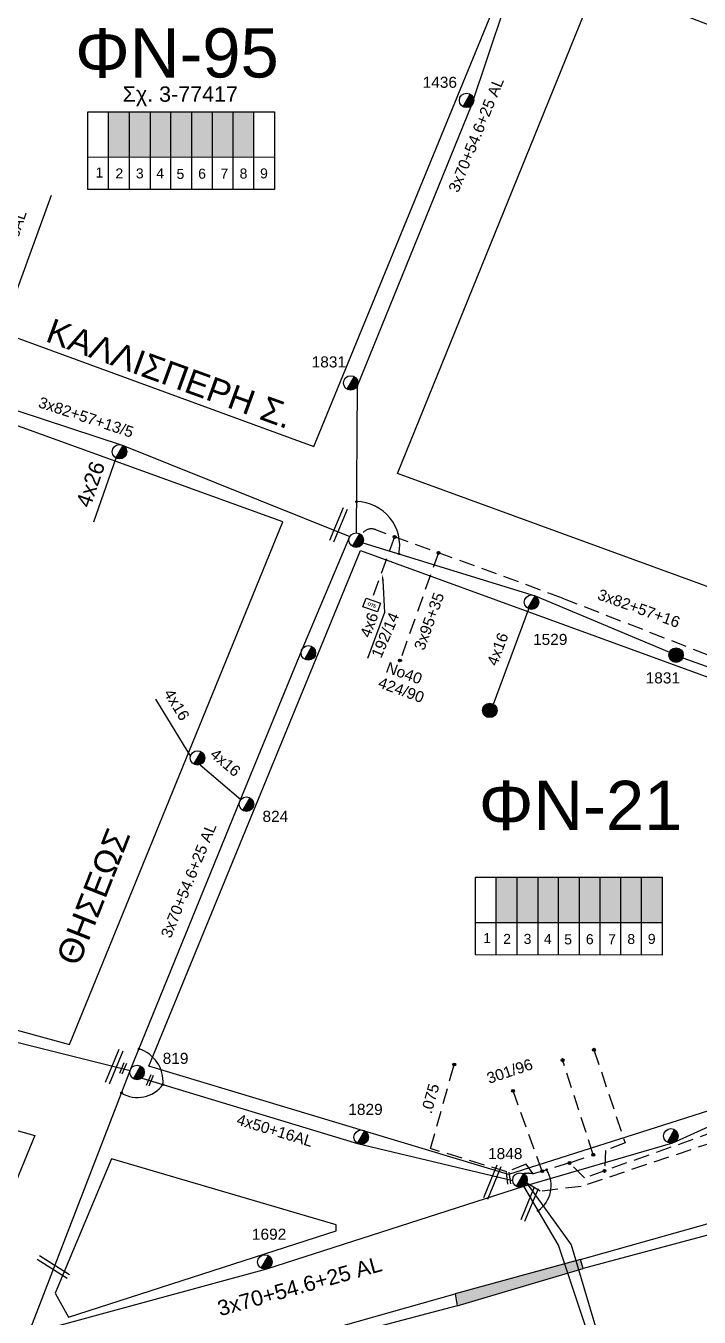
# Model space of a CAD drawing. Header units: millimetres. Extents: x 1421 to 7149, y 887 to 1917.
# Drawn here: x 5690.5 to 5800, y 1039.9 to 1250 of the extents above; entities that cross this region are included whole.
import ezdxf
from ezdxf import colors
from ezdxf.entities.mleader import LeaderData, LeaderLine
from ezdxf.enums import TextEntityAlignment as Align
from ezdxf.math import Vec2, Vec3

# ---------------------------------------------------------------- set-up
doc = ezdxf.new("R2010")
doc.units = ezdxf.units.MM
doc.linetypes.add('DASHED', pattern=[19.05, 12.7, -6.35])
for name, color, linetype in [('3x82+57', 7, 'DASHED'), ('3x82+57+13_5', 7, 'Continuous'), ('3x82+57+16', 7, 'Continuous'), ('4x26', 7, 'SYN_LINE'), ('Pillar', 7, 'Continuous'), ('Pillar OTE', 7, 'Continuous'), ('TRAIN', 7, 'Continuous'), ('Άγνωστα', 7, 'Continuous'), ('Γυμνά εναέρια ΧΤ και ΦΟΠ (3Φ)   4x50+16AL', 7, 'Continuous'), ('Εναέρια παροχή ΧΤ 4x16', 7, 'SYN_LINE'), ('Καλωδια Χ.Τ 3x95+35', 7, 'DASHED'), ('Καλώδια ΧΤ   3x150+50CU', 7, 'DASHED'), ('Καλώδια ΧΤ   3x150AL+50CU', 7, 'DASHED'), ('Μηχανική τομή', 7, 'Continuous'), ('Στύλος Ξύλινος', 7, 'Continuous'), ('Στύλος Ξύλινος @ 1', 7, 'Continuous'), ('Στύλος ΦΜ', 7, 'Continuous'), ('Στύλος ΦΜ @ 1', 7, 'Continuous'), ('Συνδέσεις', 7, 'Continuous'), ('Συνεστραμμένα ΧΤ   3x70+54.6+25 AL', 7, 'SYN_LINE'), ('Συνεστραμμένα ΧΤ   4x120+25 AL', 7, 'SYN_LINE'), ('Τομή', 7, 'Continuous'), ('Υπόβαθρο ΔΕΗ', 7, 'Continuous'), ('Υπόγεια Καλώδια Δικτύου ΧΤ   .075', 7, 'DASHED'), ('Υπόγεια καλώδια Παροχών ΧΤ   4x6', 7, 'DASHED')]:
    doc.layers.add(name, color=color, linetype=linetype)
doc.styles.add('arial', font='arial.ttf')
doc.styles.get("Standard").update_dxf_attribs({"font": 'arial.ttf'})
doc.linetypes.add('SYN_LINE', pattern='A,0.5,-0.0001,["/\\/\\/\\/",Standard,S=0.1,R=0,X=0,Y=-0.05],-0.25', length=0.7501)

# ---------------------------------------------------------------- blocks, each defined once
blk = doc.blocks.new('ΥΠΑΡΧΩΝ ΤΣΙΜΕΝΤΕΝΙΟΣ ΣΤΥΛΟΣ')
at = {"layer": 'Στύλος ΦΜ'}
blk.add_hatch(color=256, dxfattribs=at).paths.add_polyline_path([(-1.29, -2.28, 0.574793), (2.62, 0, 0.268822), (1.3, 2.27)])
blk.add_line((-1.29, -2.28), (1.3, 2.27), dxfattribs=at)
blk.add_circle((0, 0), 2.62, dxfattribs=at)
at = {"layer": 'Στύλος ΦΜ', "flags": 4}
for tag, p in [('ΑΡΙΘΜΟΣ', (-4.68, 8.05)), ('ΤΥΠΟΣ', (-4.91, 3.03))]:
    blk.add_attdef(tag, p, '', height=4, dxfattribs=at)
blk = doc.blocks.new('ΥΠΑΡΧΩΝ ΞΥΛΙΝΟΣ ΣΤΥΛΟΣ')
at = {"layer": 'Στύλος Ξύλινος'}
h = blk.add_hatch(color=256, dxfattribs=at)
h.paths.add_polyline_path([(-2.62, 0, 0.270008), (-1.29, -2.28), (1.3, 2.27, 0.576266)])
h.paths.add_polyline_path([(-1.29, -2.28, 0.574793), (2.62, 0, 0.268822), (1.3, 2.27)])
blk.add_line((-1.29, -2.28), (1.3, 2.27), dxfattribs=at)
blk.add_circle((0, 0), 2.62, dxfattribs=at)
at = {"layer": 'Στύλος Ξύλινος', "flags": 4}
for tag, p in [('ΑΡΙΘΜΟΣ', (-4.91, 8.6)), ('ΤΥΠΟΣ', (-4.85, 3.39))]:
    blk.add_attdef(tag, p, '', height=4, dxfattribs=at)
blk = doc.blocks.new('ΜΗΧΑΝΙΚΗ ΤΟΜΗ')
at = {"layer": 'Μηχανική τομή', "ltscale": 40}
for p, q in [((-3.67, 1.17), (3.91, 1.17)), ((3.91, -0.38), (-3.67, -0.38))]:
    blk.add_line(p, q, dxfattribs=at)
blk = doc.blocks.new('_ΣΥΝΔΕΣΗ')
at = {"layer": 'Συνδέσεις', "linetype": 'SYN_LINE', "ltscale": 40}
blk.add_hatch(color=256, dxfattribs=at).paths.add_polyline_path([(0.5, -0.01, 1), (-0.5, -0.01, 1)])
at = {"layer": 'Συνδέσεις'}
blk.add_circle((0, -0.01), 0.5, dxfattribs=at)
blk = doc.blocks.new('ΤΟΜΗ')
at = {"layer": 'Τομή', "ltscale": 40}
for p, q in [((10.95, 0.22), (-12.13, 0.22)), ((10.95, -2.57), (-12.13, -2.57))]:
    blk.add_line(p, q, dxfattribs=at)
blk = doc.blocks.new('PILLAR ΟΤΕ')
at = {"layer": 'Pillar OTE', "ltscale": 40}
blk.add_lwpolyline([(-3.31, 2.02), (3.39, 2.02), (3.39, -1.99), (-3.31, -1.99)], close=True, dxfattribs=at)
at = {"layer": 'Pillar OTE', "insert": (-1.81, 0.71), "char_height": 1.3575, "width": 109.961, "attachment_point": 1}
blk.add_mtext('{\\fArial|b1|i0|c161|p34;OTE}', dxfattribs=at)

msp = doc.modelspace()

# ---------------------------------------------------------------- hatches: boundary and pattern name
at = {"layer": 'Pillar', "linetype": 'DASHED', "lineweight": -3, "ltscale": 0.2}
h = msp.add_hatch(color=6, dxfattribs=at)
h.dxf.hatch_style = 1
h.paths.add_polyline_path([(5703.93, 1228.68), (5707.33, 1228.68), (5707.33, 1236.06), (5703.93, 1236.06)])
h = msp.add_hatch(color=151, dxfattribs=at)
h.dxf.hatch_style = 1
h.paths.add_polyline_path([(5707.41, 1228.69), (5710.8, 1228.68), (5710.8, 1236.06), (5707.41, 1236.06)])
h = msp.add_hatch(color=1, dxfattribs=at)
h.dxf.hatch_style = 1
h.paths.add_polyline_path([(5710.81, 1228.61), (5714.11, 1228.6), (5714.11, 1235.97), (5710.81, 1235.97)])
h = msp.add_hatch(color=50, dxfattribs=at)
h.dxf.hatch_style = 1
h.paths.add_polyline_path([(5717.5, 1236.04), (5714.11, 1236.04), (5714.11, 1228.67), (5717.5, 1228.66)])
h = msp.add_hatch(color=85, dxfattribs=at)
h.dxf.hatch_style = 1
h.paths.add_polyline_path([(5721.02, 1236), (5717.58, 1236), (5717.58, 1228.63), (5721.02, 1228.63)])
h = msp.add_hatch(color=5, dxfattribs=at)
h.dxf.hatch_style = 1
h.paths.add_polyline_path([(5724.29, 1236.03), (5720.91, 1236.03), (5720.91, 1228.66), (5724.29, 1228.65)])
at = {"layer": 'Pillar', "lineweight": -3, "ltscale": 0.1}
for color, points in [(27, [(5724.23, 1228.68), (5727.62, 1228.67), (5727.62, 1236.05), (5724.23, 1236.05)]), (30, [(5787.3, 1104.09), (5790.69, 1104.08), (5790.69, 1111.46), (5787.3, 1111.46)])]:
    msp.add_hatch(color=color, dxfattribs=at).paths.add_polyline_path(points)
at = {"layer": 'Pillar', "linetype": 'DASHED', "lineweight": -3, "ltscale": 0.2}
h = msp.add_hatch(color=85, dxfattribs=at)
h.dxf.hatch_style = 1
h.paths.add_polyline_path([(5767, 1104.09), (5770.39, 1104.09), (5770.39, 1111.47), (5767, 1111.47)])
h = msp.add_hatch(color=5, dxfattribs=at)
h.dxf.hatch_style = 1
h.paths.add_polyline_path([(5770.48, 1104.1), (5773.86, 1104.09), (5773.86, 1111.47), (5770.48, 1111.47)])
h = msp.add_hatch(color=6, dxfattribs=at)
h.dxf.hatch_style = 1
h.paths.add_polyline_path([(5773.88, 1104.02), (5777.18, 1104.01), (5777.18, 1111.38), (5773.88, 1111.38)])
h = msp.add_hatch(color=27, dxfattribs=at)
h.dxf.hatch_style = 1
h.paths.add_polyline_path([(5780.57, 1111.44), (5777.18, 1111.45), (5777.18, 1104.08), (5780.57, 1104.07)])
h = msp.add_hatch(color=151, dxfattribs=at)
h.dxf.hatch_style = 1
h.paths.add_polyline_path([(5784.08, 1111.41), (5780.64, 1111.41), (5780.64, 1104.04), (5784.08, 1104.04)])
h = msp.add_hatch(color=62, dxfattribs=at)
h.dxf.hatch_style = 1
h.paths.add_polyline_path([(5787.36, 1111.44), (5783.97, 1111.44), (5783.97, 1104.07), (5787.36, 1104.06)])
h = msp.add_hatch(color=50, dxfattribs=at)
h.dxf.hatch_style = 1
h.paths.add_polyline_path([(5794.04, 1111.45), (5790.65, 1111.45), (5790.65, 1104.07), (5794.04, 1104.07)])
at = {"layer": 'TRAIN', "lineweight": -3, "ltscale": 0.2, "true_color": 0x000000}
h = msp.add_hatch(color=18, dxfattribs=at)
h.paths.add_polyline_path([(5307.8, 916.69), (5307.42, 918.5), (5291.25, 913.97), (5291.64, 912.39)])
h.paths.add_polyline_path([(5346.98, 927.34), (5346.42, 929.06), (5327.1, 923.73), (5327.5, 922.11)])
h.paths.add_polyline_path([(5391.16, 939.49), (5390.8, 941.26), (5371.15, 935.67), (5371.54, 934.13)])
h.paths.add_polyline_path([(5434.79, 951.66), (5434.38, 953.09), (5414.01, 947.46), (5414.41, 946.17)])
h.paths.add_polyline_path([(5477.96, 963.3), (5477.54, 964.78), (5458.29, 959.48), (5458.63, 957.99)])
h.paths.add_polyline_path([(5521.09, 975.25), (5520.53, 976.64), (5500.93, 971.24), (5501.27, 969.85)])
h.paths.add_polyline_path([(5564.01, 987.31), (5563.53, 988.6), (5544.44, 983.44), (5544.83, 982.11)])
h.paths.add_polyline_path([(5607.53, 999.35), (5607.16, 1000.76), (5587.56, 995.37), (5587.86, 994.04)])
h.paths.add_polyline_path([(5650.69, 1011.59), (5650.43, 1012.86), (5630.95, 1007.38), (5631.3, 1006.34)])
h.paths.add_polyline_path([(5693.88, 1023.68), (5693.54, 1024.95), (5674.54, 1019.61), (5674.85, 1018.33)])
h.paths.add_polyline_path([(5737.23, 1035.54), (5736.76, 1037), (5717.39, 1031.65), (5717.78, 1030.17)])
h.paths.add_polyline_path([(5781.19, 1047.77), (5780.76, 1049.26), (5760.34, 1043.65), (5760.67, 1041.73)])
h.paths.add_polyline_path([(5823.52, 1059.63), (5823.07, 1061.07), (5803.83, 1055.75), (5804.29, 1053.97)])
h.paths.add_polyline_path([(5866.61, 1071.7), (5866.15, 1073.03), (5846.43, 1067.52), (5846.95, 1066.09)])
h.paths.add_polyline_path([(5909.89, 1083.42), (5909.41, 1084.91), (5889.8, 1079.69), (5890.21, 1078.15)])
h.paths.add_polyline_path([(5953.62, 1094.95), (5953.28, 1096.29), (5933.64, 1091.23), (5934.01, 1089.9)])
h.paths.add_polyline_path([(5997.35, 1106.64), (5996.86, 1108.11), (5977.14, 1102.73), (5977.41, 1101.27)])
h.paths.add_polyline_path([(6041.21, 1118.34), (6040.88, 1119.37), (6021.2, 1114.3), (6021.57, 1112.96)])
h.paths.add_polyline_path([(6084.53, 1129.62), (6084.2, 1130.76), (6064.3, 1125.6), (6064.68, 1124.35)])
h.paths.add_polyline_path([(6127.84, 1140.22), (6127.5, 1141.53), (6107.81, 1136.75), (6108.04, 1135.46)])
h.paths.add_polyline_path([(6171.81, 1151.11), (6171.55, 1152.4), (6152.67, 1147.67), (6152.97, 1146.48)])
h.paths.add_polyline_path([(6215.28, 1161.86), (6215.01, 1163.14), (6195.81, 1158.3), (6195.88, 1157.15)])
h.paths.add_polyline_path([(6259.15, 1172.81), (6258.76, 1174.15), (6239.12, 1169.06), (6239.43, 1167.95)])
h.paths.add_polyline_path([(6302.5, 1183.67), (6302.14, 1184.91), (6282.47, 1179.85), (6282.81, 1178.57)])
h.paths.add_polyline_path([(6345.81, 1195.12), (6345.34, 1196.39), (6325.6, 1191.31), (6326.02, 1189.97)])
h.paths.add_polyline_path([(6389.67, 1206.66), (6389.36, 1207.87), (6369.29, 1202.62), (6369.56, 1201.31)])
h.paths.add_polyline_path([(6431.91, 1217.89), (6431.52, 1219.19), (6411.91, 1213.83), (6412.23, 1212.81)])
h.paths.add_polyline_path([(6475.2, 1229.3), (6474.9, 1230.66), (6454.09, 1224.93), (6454.19, 1223.75)])
h.paths.add_polyline_path([(6518.46, 1241.13), (6518.14, 1242.4), (6498.69, 1237.32), (6498.94, 1235.86)])
h.paths.add_polyline_path([(6561.41, 1252.93), (6561.1, 1254.23), (6541.97, 1248.81), (6542.17, 1247.61)])
h.paths.add_polyline_path([(6605.11, 1264.65), (6604.74, 1265.83), (6585.45, 1260.81), (6585.83, 1259.21)])
h.paths.add_polyline_path([(6648.4, 1276.42), (6648.08, 1277.7), (6628.72, 1272.46), (6629.08, 1271.24)])
h.paths.add_polyline_path([(6691.88, 1288.22), (6691.32, 1289.41), (6671.43, 1284.06), (6671.77, 1282.84)])
h.paths.add_polyline_path([(6734.35, 1299.93), (6733.96, 1301.31), (6715.25, 1296.1), (6715.55, 1294.88)])
h.paths.add_polyline_path([(6778.12, 1311.81), (6777.64, 1313.25), (6758.13, 1307.89), (6758.57, 1306.43)])
h.paths.add_polyline_path([(6825.97, 1324.96), (6825.39, 1326.48), (6801.39, 1319.86), (6801.75, 1318.29)])
h.paths.add_polyline_path([(6869.13, 1336.91), (6868.69, 1338.47), (6844.91, 1331.97), (6845.37, 1330.54)])
h.paths.add_polyline_path([(6912.31, 1348.82), (6911.85, 1350.46), (6887.72, 1343.51), (6888.16, 1342.14)])
h.paths.add_polyline_path([(6956.15, 1360.98), (6955.58, 1362.85), (6931.4, 1355.89), (6932, 1354.3)])
h.paths.add_polyline_path([(6984.31, 1370.76), (6975.32, 1368.08), (6975.69, 1366.38), (6984.41, 1368.68)])

# ---------------------------------------------------------------- linework, layer by layer
at = {"layer": '3x82+57', "color": 5, "linetype": 'Continuous', "lineweight": -3, "ltscale": 0.2}
msp.add_lwpolyline([(5600.66, 1109.42), (5636.02, 1098.57), (5666.67, 1090.24), (5707.47, 1079.99)], dxfattribs=at)
at = {"layer": '3x82+57+13_5', "color": 27, "lineweight": -3, "ltscale": 0.1}
msp.add_lwpolyline([(5637.66, 1205.69), (5645.49, 1203.04), (5658.76, 1198.59), (5676.16, 1191.67), (5706.33, 1181.75), (5743.23, 1166.92)], dxfattribs=at)
at = {"layer": '3x82+57+16', "color": 5, "lineweight": -3, "ltscale": 0.1}
for points in [[(5745.35, 1165.9), (5773.36, 1157.26), (5795.2, 1148.08)], [(5797.37, 1147.17), (5842.54, 1130.94)]]:
    msp.add_lwpolyline(points, dxfattribs=at)
at = {"layer": '4x26', "color": 27, "lineweight": -3, "ltscale": 0.1}
msp.add_lwpolyline([(5705.17, 1179.7), (5701.51, 1169.24)], dxfattribs=at)
at = {"layer": 'Pillar', "lineweight": -3, "ltscale": 40}
for points in [[(5700.61, 1223.42), (5700.61, 1236.06), (5730.94, 1236.05), (5730.94, 1223.39), (5700.61, 1223.42)], [(5703.94, 1223.41), (5703.94, 1236.06)], [(5707.38, 1223.41), (5707.38, 1236.06)], [(5710.82, 1223.41), (5710.82, 1236.06)], [(5714.11, 1223.4), (5714.11, 1236.06)], [(5717.5, 1223.4), (5717.5, 1236.06)], [(5720.9, 1223.4), (5720.9, 1236.05)], [(5724.23, 1223.39), (5724.23, 1236.05)], [(5727.62, 1223.39), (5727.62, 1236.05)], [(5700.61, 1228.7), (5730.94, 1228.67)], [(5763.67, 1098.83), (5763.67, 1111.47), (5794.01, 1111.46), (5794.01, 1098.8), (5763.67, 1098.83)], [(5767, 1098.82), (5767, 1111.47)], [(5770.44, 1098.82), (5770.44, 1111.47)], [(5773.88, 1098.82), (5773.88, 1111.47)], [(5777.18, 1098.81), (5777.18, 1111.46)], [(5780.56, 1098.81), (5780.57, 1111.46)], [(5783.96, 1098.81), (5783.96, 1111.46)], [(5787.3, 1098.8), (5787.3, 1111.46)], [(5790.69, 1098.8), (5790.69, 1111.46)], [(5763.67, 1104.11), (5794.01, 1104.08)]]:
    msp.add_lwpolyline(points, dxfattribs=at)
at = {"layer": 'TRAIN', "color": 18, "lineweight": -3, "ltscale": 0.2, "true_color": 0x000000}
for points in [[(5674.85, 1018.33), (5693.88, 1023.68), (5693.54, 1024.95), (5717.39, 1031.65), (5717.78, 1030.17), (5737.23, 1035.54), (5736.76, 1037), (5760.34, 1043.65), (5760.67, 1041.73), (5781.19, 1047.77), (5780.76, 1049.26), (5803.83, 1055.75), (5804.29, 1053.97), (5823.52, 1059.63), (5823.07, 1061.07), (5846.43, 1067.52), (5846.95, 1066.09), (5866.61, 1071.7), (5866.15, 1073.03), (5889.8, 1079.69), (5890.21, 1078.15), (5909.89, 1083.42), (5909.41, 1084.91), (5933.64, 1091.23)], [(5934.01, 1089.9), (5909.89, 1083.42), (5909.41, 1084.91), (5889.8, 1079.69), (5890.21, 1078.15), (5866.61, 1071.7), (5866.15, 1073.03), (5846.43, 1067.52), (5846.95, 1066.09), (5823.52, 1059.63), (5823.07, 1061.07), (5803.83, 1055.75), (5804.29, 1053.97), (5781.19, 1047.77), (5780.76, 1049.26), (5760.34, 1043.65), (5760.67, 1041.73), (5737.23, 1035.54), (5736.76, 1037), (5717.39, 1031.65), (5717.78, 1030.17), (5693.88, 1023.68), (5693.54, 1024.95), (5674.54, 1019.61)]]:
    msp.add_lwpolyline(points, dxfattribs=at)
at = {"layer": 'Γυμνά εναέρια ΧΤ και ΦΟΠ (3Φ)   4x50+16AL', "color": 30, "linetype": 'Continuous', "lineweight": -3, "ltscale": 0.1}
msp.add_lwpolyline([(5709.36, 1078.79), (5744.49, 1068.14), (5769.72, 1062.12)], dxfattribs=at)
at = {"layer": 'Εναέρια παροχή ΧΤ 4x16', "color": 5, "lineweight": -3, "ltscale": 0.1}
msp.add_lwpolyline([(5766.58, 1139.64), (5772.36, 1155.13)], dxfattribs=at)
at = {"layer": 'Εναέρια παροχή ΧΤ 4x16', "color": 30, "lineweight": -3, "ltscale": 10}
for points in [[(5711.59, 1140.46), (5717.29, 1131.1)], [(5718.86, 1129.77), (5725.5, 1124.12)]]:
    msp.add_lwpolyline(points, dxfattribs=at)
at = {"layer": 'Καλωδια Χ.Τ 3x95+35', "color": 30, "lineweight": -3, "ltscale": 0.2}
msp.add_lwpolyline([(5757.64, 1164.26), (5751.39, 1146.78)], dxfattribs=at)
at = {"layer": 'Καλώδια ΧΤ   3x150+50CU', "color": 151, "lineweight": -3, "ltscale": 0.2}
msp.add_lwpolyline([(5839.66, 1125.62, 0.498542), (5837.77, 1125.82), (5835.03, 1126.9), (5810.75, 1077.42, -0.632052), (5806.19, 1071.35), (5781.38, 1062.52), (5778.95, 1064.97), (5773.03, 1063.18), (5771.92, 1064.78), (5768.76, 1063.52), (5756.37, 1067.3)], format="xyb", dxfattribs=at)
at = {"layer": 'Καλώδια ΧΤ   3x150+50CU', "color": 85, "lineweight": -3, "ltscale": 0.2}
msp.add_lwpolyline([(5839.22, 1124.71, 0.58478), (5837.66, 1124.58), (5835.69, 1125.4), (5812.65, 1076.98, -0.634044), (5805.92, 1069.53), (5780.83, 1061.13), (5774.18, 1060.36), (5771.98, 1061.71)], format="xyb", dxfattribs=at)
at = {"layer": 'Καλώδια ΧΤ   3x150+50CU', "color": 151, "lineweight": -3, "ltscale": 0.2}
for points in [[(5782.93, 1083.39), (5787.99, 1068.22), (5784.8, 1067.02), (5784.64, 1063.68)], [(5778.95, 1064.97), (5782.82, 1066.3), (5777.83, 1081.71)], [(5774.52, 1063.63), (5769.78, 1076.7)]]:
    msp.add_lwpolyline(points, dxfattribs=at)
msp.add_arc((5772.2, 1059.34), 3.94, 77.7181, 100.4148, dxfattribs=at)
at = {"layer": 'Καλώδια ΧΤ   3x150AL+50CU', "color": 30, "lineweight": -3, "ltscale": 0.2}
for points in [[(5777.79, 1156.91), (5747.73, 1167.88, 0.436495), (5745.09, 1167.17)], [(5777.79, 1156.91), (5835.41, 1134.39, -0.596876), (5835.98, 1130.13, 0.261701)]]:
    msp.add_lwpolyline(points, format="xyb", dxfattribs=at)
at = {"layer": 'Συνεστραμμένα ΧΤ   3x70+54.6+25 AL', "color": 5, "lineweight": -3, "ltscale": 20}
msp.add_lwpolyline([(5771.03, 1261.14), (5762.98, 1237.01), (5744.41, 1191.37), (5744.26, 1167.51)], dxfattribs=at)
at = {"layer": 'Συνεστραμμένα ΧΤ   3x70+54.6+25 AL', "color": 30, "lineweight": -3, "ltscale": 20}
msp.add_lwpolyline([(5691.31, 1038.14), (5707.59, 1080.28), (5725.38, 1123.94), (5735.45, 1148.56), (5743.23, 1166.92)], dxfattribs=at)
at = {"layer": 'Συνεστραμμένα ΧΤ   3x70+54.6+25 AL', "color": 2, "lineweight": -3, "ltscale": 20}
msp.add_lwpolyline([(5691.87, 1037.43), (5729.7, 1047.71), (5771.5, 1061.17), (5795.77, 1068.24), (5806.17, 1072.95)], dxfattribs=at)
at = {"layer": 'Συνεστραμμένα ΧΤ   4x120+25 AL', "color": 151, "lineweight": -3, "ltscale": 15}
msp.add_lwpolyline([(5771.98, 1061.71), (5779.21, 1051.66), (5783.34, 1037.76)], dxfattribs=at)
at = {"layer": 'Συνεστραμμένα ΧΤ   4x120+25 AL', "color": 85, "lineweight": -3, "ltscale": 20, "flags": 128}
msp.add_lwpolyline([(5781.57, 1038.42), (5777.19, 1051.56), (5771.5, 1061.17)], dxfattribs=at)
at = {"layer": 'Υπόβαθρο ΔΕΗ', "lineweight": -3, "ltscale": 0.2}
for points in [[(5694.66, 1222.44), (5686.55, 1200.19), (5737.38, 1181.55), (5770.22, 1261.74), (5681.87, 1296.42), (5650.54, 1213.48), (5678.93, 1202.98), (5689.05, 1229.31)], [(5838.48, 1145.24), (5750.99, 1177.17), (5783.47, 1257.27), (5874.37, 1222.19), (5838.48, 1145.24)], [(5609.68, 1108.34), (5697.62, 1084.26), (5732.3, 1169.34), (5681.63, 1187.65), (5659.62, 1129.24)], [(5710.54, 1080.71), (5744.94, 1164.67), (5833, 1132.52), (5806.33, 1074.98), (5769.01, 1063.07), (5710.54, 1080.71)], [(5576.04, 1007.6), (5572.33, 1011.4), (5604.14, 1094.19), (5691.97, 1069.41), (5678.3, 1036.22), (5576.04, 1007.6)], [(5695.31, 1043.77), (5697.47, 1039.87), (5741.01, 1053.92), (5741.01, 1054.92), (5704.47, 1065.66), (5695.31, 1043.77)]]:
    msp.add_lwpolyline(points, dxfattribs=at)
at = {"layer": 'Υπόβαθρο ΔΕΗ', "lineweight": -3}
for centre, radius, start, end in [((5744.18, 1165.46), 7.15, 348.8144, 89.0536), ((5707.31, 1078.22), 5.53, 355.0151, 73.1914), ((5708.7, 1080.68), 5.06, 238.7518, 324.4789), ((5770.97, 1061.26), 4.99, 305.1392, 31.2567)]:
    msp.add_arc(centre, radius, start, end, dxfattribs=at)
at = {"layer": 'Υπόγεια Καλώδια Δικτύου ΧΤ   .075', "color": 151, "lineweight": -3, "ltscale": 0.2}
msp.add_lwpolyline([(5756.37, 1067.3), (5760.21, 1081)], dxfattribs=at)
at = {"layer": 'Υπόγεια καλώδια Παροχών ΧΤ   4x6', "color": 30, "lineweight": -3, "ltscale": 0.2}
msp.add_lwpolyline([(5750.5, 1166.86), (5746.82, 1156.7)], dxfattribs=at)

# ---------------------------------------------------------------- block references
at = {"layer": 'Pillar OTE', "xscale": 0.375, "yscale": 0.375, "zscale": 0.375, "rotation": 340}
msp.add_blockref('PILLAR ΟΤΕ', (5746.76, 1155.78), dxfattribs=at)
at = {"layer": 'Μηχανική τομή', "lineweight": -3}
for p, xscale, yscale, zscale, rotation in [((5706.41, 1080.3), 0.2499999999974481, 0.2499999999974481, 0.2499999999974481, 67.3107734690754), ((5710.79, 1078.35), 0.2499999999974481, 0.2499999999974481, 0.2499999999974481, 67.3107734690754), ((5769.11, 1062.47), 0.2499999999990112, 0.2499999999990112, 0.2499999999990112, 98.01836032919503)]:
    msp.add_blockref('ΜΗΧΑΝΙΚΗ ΤΟΜΗ', p, dxfattribs=dict(at, xscale=xscale, yscale=yscale, zscale=zscale, rotation=rotation))
at = {"layer": 'Στύλος Ξύλινος @ 1', "lineweight": -3, "ltscale": 40}
ref = msp.add_blockref('ΥΠΑΡΧΩΝ ΞΥΛΙΝΟΣ ΣΤΥΛΟΣ', (5796.29, 1147.62), dxfattribs=dict(at, xscale=0.4499999999998181, yscale=0.4499999999998181, zscale=0.4499999999998181))
ref.add_attrib('ΑΡΙΘΜΟΣ', '1831', (5791.34, 1143.01), dxfattribs={"layer": 'Στύλος Ξύλινος', "height": 1.8, "flags": 4})
at = {"layer": 'Στύλος Ξύλινος @ 1', "lineweight": -3, "ltscale": 40, "xscale": 0.4499999999998181, "yscale": 0.4499999999998181, "zscale": 0.4499999999998181}
msp.add_blockref('ΥΠΑΡΧΩΝ ΞΥΛΙΝΟΣ ΣΤΥΛΟΣ', (5765.99, 1138.62), dxfattribs=at)
at = {"layer": 'Στύλος ΦΜ @ 1', "lineweight": -3, "ltscale": 40}
ref = msp.add_blockref('ΥΠΑΡΧΩΝ ΤΣΙΜΕΝΤΕΝΙΟΣ ΣΤΥΛΟΣ', (5762.22, 1237.91), dxfattribs=dict(at, xscale=0.4499999999998181, yscale=0.4499999999998181, zscale=0.4499999999998181))
ref.add_attrib('ΑΡΙΘΜΟΣ', '1436', (5755.06, 1239.95), dxfattribs={"layer": 'Στύλος ΦΜ', "height": 1.8, "flags": 4})
ref = msp.add_blockref('ΥΠΑΡΧΩΝ ΤΣΙΜΕΝΤΕΝΙΟΣ ΣΤΥΛΟΣ', (5743.37, 1191.92), dxfattribs=dict(at, xscale=0.4499999999998181, yscale=0.4499999999998181, zscale=0.4499999999998181))
ref.add_attrib('ΑΡΙΘΜΟΣ', '1831', (5737.01, 1194.44), dxfattribs={"layer": 'Στύλος ΦΜ', "height": 1.8, "flags": 4})
at = {"layer": 'Στύλος ΦΜ @ 1', "lineweight": -3, "ltscale": 40, "xscale": 0.4499999999998181, "yscale": 0.4499999999998181, "zscale": 0.4499999999998181}
for p in [(5705.75, 1180.72), (5744.26, 1166.34), (5736.47, 1147.98), (5718.44, 1130.88), (5795.45, 1069.37)]:
    msp.add_blockref('ΥΠΑΡΧΩΝ ΤΣΙΜΕΝΤΕΝΙΟΣ ΣΤΥΛΟΣ', p, dxfattribs=at)
at = {"layer": 'Στύλος ΦΜ @ 1', "lineweight": -3, "ltscale": 40}
ref = msp.add_blockref('ΥΠΑΡΧΩΝ ΤΣΙΜΕΝΤΕΝΙΟΣ ΣΤΥΛΟΣ', (5772.78, 1156.24), dxfattribs=dict(at, xscale=0.4499999999998181, yscale=0.4499999999998181, zscale=0.4499999999998181))
ref.add_attrib('ΑΡΙΘΜΟΣ', '1529', (5773.02, 1149.28), dxfattribs={"layer": 'Στύλος ΦΜ', "height": 1.8, "flags": 4})
ref = msp.add_blockref('ΥΠΑΡΧΩΝ ΤΣΙΜΕΝΤΕΝΙΟΣ ΣΤΥΛΟΣ', (5726.4, 1123.36), dxfattribs=dict(at, xscale=0.4499999999998181, yscale=0.4499999999998181, zscale=0.4499999999998181))
ref.add_attrib('ΑΡΙΘΜΟΣ', '824', (5729.01, 1120.48), dxfattribs={"layer": 'Στύλος ΦΜ', "height": 1.8, "flags": 4})
ref = msp.add_blockref('ΥΠΑΡΧΩΝ ΤΣΙΜΕΝΤΕΝΙΟΣ ΣΤΥΛΟΣ', (5708.61, 1079.7), dxfattribs=dict(at, xscale=0.4499999999998181, yscale=0.4499999999998181, zscale=0.4499999999998181))
ref.add_attrib('ΑΡΙΘΜΟΣ', '819', (5712.78, 1081.09), dxfattribs={"layer": 'Στύλος ΦΜ', "height": 1.8, "flags": 4})
ref = msp.add_blockref('ΥΠΑΡΧΩΝ ΤΣΙΜΕΝΤΕΝΙΟΣ ΣΤΥΛΟΣ', (5745.07, 1069.16), dxfattribs=dict(at, xscale=0.4499999999998181, yscale=0.4499999999998181, zscale=0.4499999999998181))
ref.add_attrib('ΑΡΙΘΜΟΣ', '1829', (5742.97, 1072.79), dxfattribs={"layer": 'Στύλος ΦΜ', "height": 1.8, "flags": 4})
ref = msp.add_blockref('ΥΠΑΡΧΩΝ ΤΣΙΜΕΝΤΕΝΙΟΣ ΣΤΥΛΟΣ', (5770.9, 1062.19), dxfattribs=dict(at, xscale=0.4499999999998181, yscale=0.4499999999998181, zscale=0.4499999999998181))
ref.add_attrib('ΑΡΙΘΜΟΣ', '1848', (5765.7, 1065.59), dxfattribs={"layer": 'Στύλος ΦΜ', "height": 1.8, "flags": 4})
ref = msp.add_blockref('ΥΠΑΡΧΩΝ ΤΣΙΜΕΝΤΕΝΙΟΣ ΣΤΥΛΟΣ', (5729.4, 1048.85), dxfattribs=dict(at, xscale=0.4499999999998181, yscale=0.4499999999998181, zscale=0.4499999999998181))
ref.add_attrib('ΑΡΙΘΜΟΣ', '1692', (5727.29, 1052.47), dxfattribs={"layer": 'Στύλος ΦΜ', "height": 1.8, "flags": 4})
at = {"layer": 'Συνδέσεις', "lineweight": -3}
for p, xscale, yscale, zscale in [((5744.3, 1172.61), 0.25, 0.25, 0.25), ((5750.51, 1166.87), 0.4777242751392805, 0.4777242751392805, 0.4777242751392805), ((5757.64, 1164.27), 0.4777242751392805, 0.4777242751392805, 0.4777242751392805), ((5751.21, 1164.1), 0.25, 0.25, 0.25), ((5751.38, 1146.75), 0.4777242751392805, 0.4777242751392805, 0.4777242751392805), ((5708.91, 1083.52), 0.25, 0.25, 0.25), ((5782.93, 1083.39), 0.4777242751392805, 0.4777242751392805, 0.4777242751392805), ((5760.21, 1081), 0.4777242751392805, 0.4777242751392805, 0.4777242751392805), ((5777.83, 1081.71), 0.4777242751392805, 0.4777242751392805, 0.4777242751392805), ((5706.08, 1076.38), 0.25, 0.25, 0.25), ((5712.82, 1077.74), 0.25, 0.25, 0.25), ((5769.78, 1076.71), 0.4777242751392805, 0.4777242751392805, 0.4777242751392805), ((5782.82, 1066.3), 0.4777242751392805, 0.4777242751392805, 0.4777242751392805), ((5774.52, 1063.64), 0.4777242751392805, 0.4777242751392805, 0.4777242751392805), ((5775.25, 1063.87), 0.25, 0.25, 0.25), ((5778.95, 1064.97), 0.4777242751392805, 0.4777242751392805, 0.4777242751392805), ((5784.65, 1063.68), 0.4777242751392805, 0.4777242751392805, 0.4777242751392805), ((5773.85, 1057.21), 0.25, 0.25, 0.25)]:
    msp.add_blockref('_ΣΥΝΔΕΣΗ', p, dxfattribs=dict(at, xscale=xscale, yscale=yscale, zscale=zscale))
at = {"layer": 'Τομή', "lineweight": -3}
for p, xscale, yscale, zscale, rotation in [((5741.14, 1169.03), 0.2499999999985497, 0.2499999999985497, 0.2499999999985497, 67.5419004448367), ((5704.64, 1080.86), 0.2499999999985497, 0.2499999999985497, 0.2499999999985497, 67.5419004448367), ((5766.16, 1062.07), 0.2499999999985497, 0.2499999999985497, 0.2499999999985497, 67.5419004448367), ((5772.22, 1058.49), 0.2499999999985497, 0.2499999999985497, 0.2499999999985497, 67.5419004448367), ((5694.72, 1047.88), 0.2499999999985953, 0.2499999999985953, 0.2499999999985953, 147.6078419870943)]:
    msp.add_blockref('ΤΟΜΗ', p, dxfattribs=dict(at, xscale=xscale, yscale=yscale, zscale=zscale, rotation=rotation))

# ---------------------------------------------------------------- texts
at = {"lineweight": -3, "ltscale": 40, "char_height": 4, "width": 64.8866, "attachment_point": 1, "style": 'arial'}
for s, insert, rotation in [('ΚΑΛΛΙΣΠΕΡΗ Σ.', (5694.9, 1202.52), 340), ('ΘΗΣΕΩΣ', (5695.36, 1098.27), 68.4756)]:
    msp.add_mtext(s, dxfattribs=dict(at, insert=insert, rotation=rotation))
at = {"layer": 'Pillar', "lineweight": -3, "ltscale": 30, "char_height": 1.63, "width": 11.2573, "attachment_point": 1}
for s, insert in [('1', (5701.85, 1226.98)), ('2', (5705.09, 1226.84)), ('3', (5708.42, 1226.84)), ('4', (5711.73, 1226.84)), ('5', (5715.03, 1226.76)), ('6', (5718.55, 1226.79)), ('7', (5722.18, 1226.79)), ('8', (5725.29, 1226.82)), ('9', (5728.62, 1226.84)), ('1', (5764.92, 1102.39)), ('2', (5768.16, 1102.25)), ('3', (5771.49, 1102.25)), ('4', (5774.79, 1102.25)), ('5', (5778.1, 1102.17)), ('6', (5781.62, 1102.2)), ('7', (5785.24, 1102.2)), ('8', (5788.36, 1102.23)), ('9', (5791.69, 1102.25))]:
    msp.add_mtext(s, dxfattribs=dict(at, insert=insert))
at = {"layer": 'Άγνωστα', "lineweight": -3, "ltscale": 0.1}
msp.add_text('Σχ. 3-77417', height=2.5, dxfattribs=at).set_placement((5715.64, 1238.93), align=Align.MIDDLE_CENTER)
for s, height, rotation, p in [(' 3x70+54.6+25 AL', 1.8, 67.8654, (5763.63, 1231.98)), ('4x50+16AL', 1.8, 71.5796, (5687.8, 1213.85)), ('3x82+57+13/5', 1.8, 341.8, (5700.32, 1186.35)), ('4x26', 2.5, 70.7556, (5701.03, 1175.44)), (' 3x70+54.6+25 AL', 2.5, 15.6108, (5734.58, 1044.79))]:
    msp.add_text(s, height=height, rotation=rotation, dxfattribs=at).set_placement(p, align=Align.MIDDLE_CENTER)
at = {"layer": 'Υπόβαθρο ΔΕΗ', "lineweight": -3, "ltscale": 0.1}
for s, rotation, p in [('3x82+57+16', 340.2363, (5790.24, 1155.24)), ('3x95+35', 70, (5756.11, 1153.14)), ('4x6', 70, (5746.36, 1152.54)), ('192/14', 66.8279, (5748.98, 1150.88)), ('4x16', 69.5197, (5767.26, 1148.6)), ('No40', 340, (5752.05, 1144.7)), ('424/90', 340, (5751.59, 1141.96)), ('4x16', 301.3227, (5715.07, 1139.56)), ('4x16', 319.648, (5723, 1130.15)), ('3x70+54.6+25 AL', 67.8334, (5716.99, 1110.95)), ('301/96', 18.6321, (5769.23, 1079.91)), ('.075', 74.3248, (5756.29, 1075.45)), ('4x50+16AL', 343.139, (5731.03, 1070.27))]:
    msp.add_text(s, height=1.8, rotation=rotation, dxfattribs=at).set_placement(p, align=Align.MIDDLE_CENTER)
at = {"layer": 'Υπόβαθρο ΔΕΗ', "lineweight": -3, "char_height": 8, "width": 84.6573, "attachment_point": 1}
for s, insert in [('ΦN-95', (5698.52, 1249.63)), ('ΦN-21', (5764.18, 1127.17))]:
    msp.add_mtext(s, dxfattribs=dict(at, insert=insert))

# ---------------------------------------------------------------- leaders
at = {"layer": 'Υπόβαθρο ΔΕΗ', "lineweight": -3, "ltscale": 0.2}
ml = msp.add_multileader_mtext('Standard', dxfattribs=at)
ml.set_content('', color=256)
ml.set_leader_properties()
ml.build(insert=Vec2(0, 0))
ml.multileader.update_dxf_attribs({"arrow_head_size": 1})
ctx = ml.context
ctx.base_point, ctx.arrow_head_size, ctx.plane_origin, ctx.plane_x_axis, ctx.plane_y_axis = Vec3(5744.74, 1143.3), 1, Vec3(5748.53, 1161.42), Vec3(0.34202, 0.939693), Vec3(-0.939693, 0.34202)
ctx.text_align_type = 2
notes = []
notes.append((ctx, [(1, (1, 1, 0), (5748.85, 1154.58), (-0.34202, -0.939693), 8, [(0, [(5748.53, 1160.79)], 0, [])])]))
ctx.mtext.insert, ctx.mtext.text_direction, ctx.mtext.rotation, ctx.mtext.alignment, ctx.mtext.flow_direction = Vec3(5743.55, 1145.87), Vec3(0.34202, 0.939693), 1.22173, 3, 5
for ctx, leaders in notes:
    for number, flags, end, landing, length, lines in leaders:
        leader = LeaderData()
        leader.index, (leader.has_last_leader_line, leader.has_dogleg_vector, leader.attachment_direction) = number, flags
        leader.last_leader_point, leader.dogleg_vector, leader.dogleg_length = Vec3(end), Vec3(landing), length
        for number, points, colour, breaks in lines:
            line = LeaderLine()
            line.index, line.vertices, line.color, line.breaks = number, Vec3.list(points), colors.encode_raw_color(colour), breaks
            leader.lines.append(line)
        ctx.leaders.append(leader)

doc.saveas('drawing.dxf')
